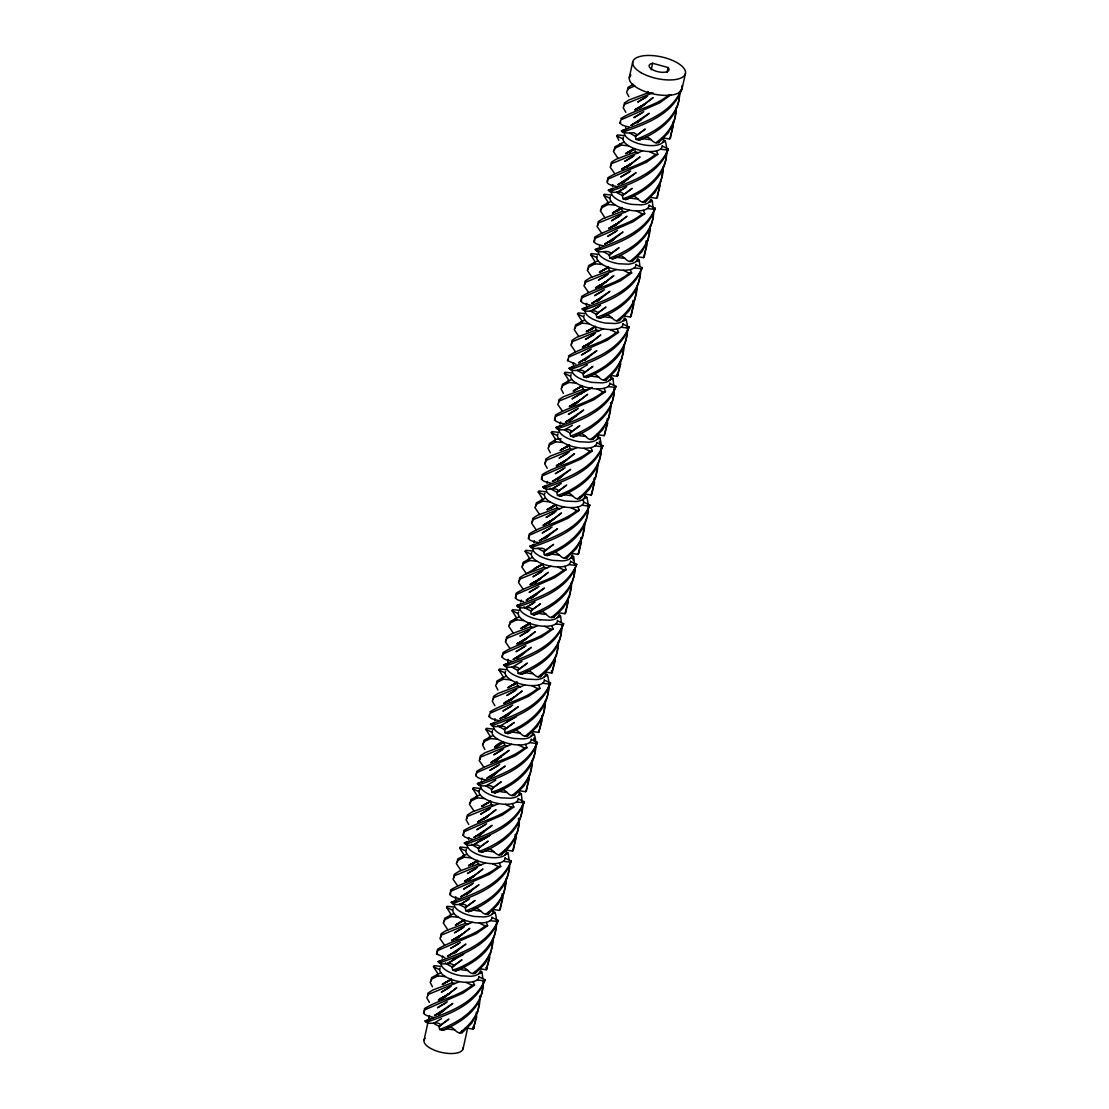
<?xml version="1.0" encoding="UTF-8"?>
<svg xmlns="http://www.w3.org/2000/svg" width="1109" height="1109" viewBox="0 0 1109 1109"><rect width="100%" height="100%" fill="white"/><g stroke="black" fill="none" stroke-linecap="round" stroke-linejoin="round"><path stroke-width="1.5" d="M424.373 1011.117L424.456 1008.608C439.441 999.264 458.156 996.839 472.143 985.291L474.527 985.069L473.183 981.784M459.778 898.72C457.615 897.943 448.812 896.945 450.517 893.674L450.642 889.917C465.628 880.574 484.342 878.148 498.329 866.614L500.713 866.392L499.369 863.107M472.476 839.236C470.313 838.598 461.857 837.461 463.617 834.342L463.742 830.586C478.728 821.228 497.442 818.816 511.415 807.269L513.8 807.047L512.469 803.762M523.49 601.577C521.341 600.995 514.16 599.706 515.99 596.975L516.101 593.218C531.1 583.875 549.801 581.449 563.788 569.901L566.172 569.693L564.841 566.394M538.336 542.675C536.174 541.899 527.371 540.901 529.076 537.629L529.201 533.873C544.186 524.529 562.901 522.103 576.888 510.556L579.272 510.348L577.928 507.063M542.218 477.036L542.287 474.541C557.286 465.184 575.987 462.758 589.974 451.224L592.358 451.003L591.028 447.717M555.304 417.705L555.387 415.196C570.373 405.852 589.087 403.426 603.074 391.879L605.459 391.671L604.114 388.372M590.709 305.308C588.546 304.531 579.744 303.533 581.449 300.276L581.573 296.519C596.559 287.162 615.273 284.736 629.26 273.202L631.645 272.98L630.3 269.695M603.407 245.824C601.244 245.186 592.788 244.049 594.549 240.93L594.66 237.174C609.659 227.83 628.359 225.404 642.347 213.857L644.731 213.635L643.4 210.35M607.635 181.585L607.76 177.828C622.745 168.485 641.459 166.059 655.447 154.511L657.817 154.303L656.486 151.018M427.714 995.563L427.991 993.109L432.676 990.06L452.292 982.713L455.05 983.475L459.154 981.659M440.661 937.452L441.091 933.778L445.776 930.728L465.378 923.367L468.137 924.13L472.254 922.328M453.761 878.12L454.177 874.433L458.863 871.383L478.478 864.036L481.237 864.798L485.34 862.982M466.847 818.775L467.277 815.087L471.963 812.038L491.564 804.69L494.323 805.453L498.44 803.637M479.947 759.429L480.363 755.756L485.049 752.706L504.664 745.345L507.423 746.107L511.526 744.305M493.186 698.864L493.463 696.41L498.149 693.361L517.751 686L520.509 686.762L524.626 684.96M506.134 640.752L506.55 637.065L511.235 634.015L530.851 626.668L533.609 627.431L537.713 625.615M519.22 581.407L519.65 577.72L524.335 574.684L543.937 567.323L546.695 568.085L550.813 566.283M532.32 522.062L532.736 518.388L537.421 515.338L557.037 507.977L559.795 508.74L563.899 506.938M545.406 462.73L545.836 459.043L550.521 455.993L570.123 448.646L572.882 449.408L576.999 447.592M558.645 402.165L558.922 399.697L563.608 396.648L583.223 389.301C588.532 392.6 601.674 380.539 580.27 394.139L590.002 388.427M571.592 344.04L572.022 340.366L576.708 337.316L596.309 329.955L599.068 330.718L603.185 328.916M584.693 284.708L585.108 281.021L589.794 277.971L609.409 270.624L612.168 271.386L616.271 269.57M597.779 225.363L598.208 221.675L602.894 218.625L622.496 211.278L625.254 212.041L629.371 210.239M610.879 166.017L611.295 162.344L615.98 159.294L635.596 151.933L638.354 152.695L642.458 150.893M624.104 105.452L624.395 102.998L629.08 99.949L648.682 92.602L653.104 92.99M482.651 986.539C482.027 1008.788 461.025 1022.789 442.339 1030.344L439.649 1029.485L438.928 1026.449L448.868 1019.143L439.067 1026.296M495.751 927.193C495.113 949.443 474.125 963.444 455.439 970.999L452.735 970.153L452.015 967.103L461.954 959.812L452.153 966.951M509.045 866.309C508.989 889.224 487.808 904.015 468.525 911.653L465.835 910.808L465.115 907.758L475.054 900.466L465.253 907.606M522.339 805.411C522.81 828.977 501.531 844.587 481.625 852.322L478.922 851.462L478.201 848.427L488.14 841.121L478.339 848.274M535.439 746.066C535.897 769.646 514.618 785.241 494.711 792.977L492.022 792.131L491.301 789.081L501.24 781.79L491.439 788.929M548.525 686.721C548.997 710.301 527.718 725.896 507.811 733.631L505.108 732.786L504.387 729.736L514.326 722.444L504.526 729.583M561.417 628.942C561.362 651.856 540.18 666.648 520.897 674.3L518.208 673.44L517.487 670.404L527.427 663.099L517.626 670.252M574.517 569.596C574.462 592.525 553.266 607.302 533.997 614.954L531.294 614.095L530.573 611.059L540.513 603.767L530.712 610.907M587.812 508.698C588.269 532.278 566.99 547.874 547.084 555.609L544.394 554.763L543.673 551.714L553.613 544.422L543.812 551.561M600.898 449.367C601.355 472.933 580.09 488.528 560.184 496.277L557.48 495.418L556.76 492.382L566.699 485.077L556.898 492.23M613.998 390.021C614.455 413.588 593.176 429.197 573.27 436.932L570.581 436.073L569.86 433.037L579.799 425.745L569.998 432.884M626.682 333.781C626.044 356.031 605.043 370.032 586.37 377.587L583.667 376.741L582.946 373.691L592.885 366.4L583.084 373.539M639.976 272.897C639.921 295.812 618.739 310.603 599.456 318.255L596.767 317.396L596.046 314.36L605.985 307.054L596.185 314.207M653.27 211.999C653.728 235.565 632.449 251.175 612.556 258.91L609.853 258.05L609.132 255.015L619.072 247.709L609.271 254.862M666.37 152.654C666.828 176.234 645.549 191.829 625.642 199.565L622.953 198.719L622.232 195.669L632.172 188.378L624.381 194.352L620.86 192.107L613.513 192.342L609.645 191.538L608.328 190.235L612.653 188.738M679.457 93.308C679.914 116.889 658.635 132.484 638.742 140.219L636.039 139.374L635.318 136.324L645.258 129.032L637.481 135.021L633.946 132.761L626.599 133.011L622.731 132.207L621.428 130.89L625.129 129.462M479.24 1002.688L477.799 1011.976L471.699 1023.205L462.134 1032.729C455.647 1034.655 454.233 1025.894 448.244 1026.962M492.576 941.804L490.885 952.645L484.785 963.873L475.234 973.397C468.747 975.31 467.333 966.549 461.344 967.616M505.912 880.92L503.985 893.299L497.886 904.528L488.32 914.052C482.346 915.937 480.724 908.257 475.678 908.465M532.098 762.23L530.171 774.623L524.072 785.837L514.507 795.375C508.019 797.288 506.605 788.527 500.616 789.594M544.699 705.989L543.258 715.277L537.158 726.506L527.607 736.029C521.119 737.942 519.705 729.195 513.717 730.263M558.035 645.105L556.358 655.932L550.258 667.161L540.693 676.684C534.205 678.611 532.791 669.85 526.803 670.917M571.371 584.207L569.444 596.6L563.344 607.815L553.793 617.339C547.305 619.266 545.891 610.505 539.903 611.572M584.471 524.876L582.544 537.255L576.444 548.484L566.879 558.007C560.392 559.92 558.978 551.173 552.989 552.227M597.557 465.53L595.63 477.91L589.531 489.138L579.979 498.662C573.492 500.589 572.078 491.828 566.089 492.895M610.657 406.185L608.73 418.578L602.631 429.793L593.065 439.316C586.578 441.243 585.164 432.482 579.175 433.55M623.508 348.392L621.816 359.233L615.717 370.461L606.166 379.985C599.678 381.898 598.25 373.137 592.275 374.204M636.843 287.508L634.916 299.887L628.817 311.116L619.252 320.64C613.277 322.525 611.655 314.845 606.609 315.053M649.929 228.163L648.003 240.556L641.903 251.771L632.352 261.294C626.377 263.193 624.741 255.514 619.695 255.708M663.03 168.831L661.103 181.211L655.003 192.439L645.438 201.963C638.95 203.876 637.536 195.115 631.548 196.182M676.116 109.486L674.189 121.865L668.089 133.094L658.538 142.617C652.563 144.503 650.928 136.823 645.882 137.031M466.03 1028.015L473.28 1029.083L476.08 1017.313M479.13 968.67L486.366 969.751L489.18 957.968M492.216 909.338L499.466 910.406L500.311 909.408L502.543 897.084L502.044 893.882M505.316 849.993L512.552 851.06L513.398 850.062L515.643 837.739L515.144 834.536M518.402 790.648L525.652 791.715L526.498 790.731L528.73 778.407M531.918 731.441L538.738 732.384L541.261 722.139M544.588 671.971L551.838 673.038L554.639 661.255M558.104 612.764L564.925 613.693L565.77 612.709L568.016 600.385M570.775 553.28L578.025 554.361L578.87 553.363L581.102 541.04L580.603 537.837M583.875 493.949L591.111 495.016L591.956 494.018L594.202 481.694M596.961 434.603L604.211 435.671L607.011 423.901M610.477 375.397L617.297 376.339L620.111 364.556M623.147 315.926L630.397 316.994L631.243 315.996L633.475 303.672L632.976 300.47M636.247 256.581L643.483 257.648L644.329 256.65L646.575 244.327L646.076 241.124M649.333 197.236L656.583 198.317L657.429 197.319L659.661 184.995M662.433 137.904L669.67 138.972L670.515 137.973L672.761 125.65M430.833 981.243L431.553 977.625L440.744 972.829M443.919 921.898L444.654 918.28L453.844 913.497M457.019 862.552L457.74 858.948L466.931 854.152M470.105 803.221L470.84 799.603L480.031 794.806M483.205 743.876L483.926 740.257L493.117 735.461M496.541 683.324L497.026 680.926L506.217 676.13M509.391 625.185L510.112 621.581L519.303 616.784M522.478 565.853L523.212 562.235L532.403 557.439M535.578 506.508L536.299 502.89L545.489 498.107M548.664 447.163L549.399 443.558L556.094 439.358L561.154 438.817M561.764 387.831L562.485 384.213L571.676 379.417M574.85 328.486L575.585 324.868L584.776 320.085M587.95 269.14L588.671 265.536L597.862 260.74M601.036 209.809L601.771 206.191L610.962 201.394M614.136 150.464L614.857 146.845L624.048 142.063M627.472 89.912L627.957 87.514L633.059 84.353M546.196 487.308L546.654 491.717A19.99 8.193 12.4 0 0 566.214 501.102L575.89 501.545A19.99 8.193 12.4 0 0 584.471 497.872L584.914 495.778M444.931 957.621L436.586 954.017L437.847 950.51L476.218 933.723L487.613 925.738L486.283 922.438M486.241 780.223C483.039 778.906 472.836 778.296 477.12 772.488L515.491 755.7L526.9 747.716L525.555 744.416M493.255 911.168L492.826 913.261A19.99 8.193 12.4 0 1 484.231 916.935L474.569 916.478A19.99 8.193 12.4 0 1 455.009 907.093L454.108 904.792M498.662 720.559C495.376 719.672 486.005 718.563 490.206 713.156L528.591 696.355L539.986 688.37L538.655 685.085M511.762 661.214C508.463 660.34 499.092 659.217 503.306 653.811L541.677 637.023L553.086 629.025L551.741 625.739M519.442 792.478L519.012 794.571A19.99 8.193 12.4 0 1 510.417 798.258L500.755 797.801A19.99 8.193 12.4 0 1 481.195 788.416L480.294 786.101M531.641 730.831A19.99 8.193 12.4 0 1 532.542 733.146L532.098 735.239A19.99 8.193 12.4 0 1 523.517 738.913L513.841 738.455A19.99 8.193 12.4 0 1 494.281 729.07L493.38 726.769M545.628 673.801L545.198 675.894A19.99 8.193 12.4 0 1 536.604 679.567L526.941 679.124A19.99 8.193 12.4 0 1 507.381 669.739L506.48 667.424M575.862 364.209L567.517 360.605L568.765 357.112L607.15 340.311L618.545 332.326L617.214 329.04M597.113 434.132A19.99 8.193 12.4 0 1 598.001 436.433L597.571 438.526A19.99 8.193 12.4 0 1 588.976 442.214L579.314 441.756A19.99 8.193 12.4 0 1 559.754 432.371L558.853 430.056M611.101 377.102L610.657 379.195A19.99 8.193 12.4 0 1 602.076 382.868L592.4 382.411A19.99 8.193 12.4 0 1 572.854 373.026L571.939 370.711M629.593 127.147C626.308 126.274 616.937 125.151 621.137 119.744L659.522 102.943L670.945 94.806M629.33 77.367L632.726 61.938M424.04 1040.2L429.28 1016.468M651.219 69.839L652.674 63.282L668.103 67.552L667.022 72.459M463.091 1048.74L467.624 1028.168M682.035 88.9L685.431 73.471M653.728 213.275C651.801 236.633 629.857 250.579 609.853 258.05M640.628 272.606C638.715 295.978 616.77 309.924 596.767 317.396M575.169 569.319C573.242 592.677 551.298 606.623 531.294 614.095M522.796 806.673C520.87 830.045 498.925 843.991 478.922 851.462M509.696 866.018C507.783 889.39 485.839 903.336 465.835 910.808M604.474 315.025L603.67 317.091L599.456 318.255M578.288 433.702L577.484 435.768L573.27 436.932M552.102 552.393L551.298 554.458L547.084 555.609M525.916 671.07L525.111 673.135L520.897 674.3M468.525 911.653L472.739 910.503L473.543 908.437M447.357 1027.114L446.553 1029.18L442.339 1030.344M658.801 141.702L658.538 142.617M645.507 201.81L645.701 201.048M632.615 260.379L632.352 261.294M619.321 320.501L619.487 319.032M606.429 379.07L606.166 379.985M567.143 557.092L566.879 558.007M514.77 794.446L514.507 795.375M487.53 848.939C493.519 847.872 494.933 856.633 501.42 854.706L501.642 853.098M475.304 973.245L475.456 971.775M669.67 138.972L673.052 126.897L672.706 122.115M656.583 198.317L659.952 186.243L659.73 183.054M643.483 257.648L646.866 245.588L646.519 240.805M630.397 316.994L633.766 304.92L633.544 301.731M617.297 376.339L620.68 364.265L620.458 361.077M604.211 435.671L607.58 423.61L607.247 418.828M591.111 495.016L594.493 482.956L594.147 478.159M578.025 554.361L581.393 542.287L581.171 539.099M564.925 613.693L568.307 601.632L568.085 598.444M551.838 673.038L555.207 660.978L554.985 657.789M538.738 732.384L542.121 720.309L541.788 715.527M525.652 791.715L529.021 779.655L528.799 776.466M512.552 851.06L515.935 839L515.602 834.218M499.466 910.406L502.834 898.332L502.613 895.143M486.366 969.751L489.748 957.677L489.526 954.489M473.28 1029.083L476.648 1017.022L476.316 1012.24M625.906 153.486L634.376 148.661L635.596 151.933M612.82 212.831L621.29 208.007L622.496 211.278M599.719 272.162L608.189 267.338L609.409 270.624M586.633 331.508L595.103 326.684L596.309 329.955M573.533 390.853L582.003 386.029L583.223 389.301M560.447 450.185L568.917 445.361L570.123 448.646M547.347 509.53L555.817 504.706L557.037 507.977M534.261 568.875L542.731 564.051L543.937 567.323M521.161 628.207L529.631 623.383L530.851 626.668M508.074 687.552L516.544 682.728L517.751 686M503.347 742.24C483.649 757.336 503.472 734.823 504.664 745.345M481.888 806.229L490.358 801.405L491.564 804.69M468.788 865.574L477.258 860.75L478.478 864.036M455.702 924.92L464.172 920.096L465.378 923.367M442.602 984.265L451.072 979.441L452.292 982.713M593.703 241.928L594.951 238.421L633.336 221.634L644.731 213.635M580.603 301.26L581.865 297.767L620.236 280.965L631.645 272.98M564.134 423.846C560.835 422.973 551.464 421.85 555.678 416.443L594.05 399.656L605.459 391.671M551.034 483.191C547.749 482.318 538.378 481.195 542.578 475.789L580.964 458.987L592.358 451.003M528.231 538.627L529.492 535.134L567.863 518.333L579.272 510.348M515.144 597.973L516.392 594.466L554.777 577.678L566.172 569.693M462.772 835.34L464.019 831.833L502.405 815.046L513.8 807.047M449.672 894.672L450.933 891.179L489.305 874.377L500.713 866.392M433.869 1017.591C430.666 1016.274 420.463 1015.664 424.747 1009.855L463.118 993.068L474.527 985.069M593.065 439.316L593.301 437.708M579.979 498.662L580.201 497.054M553.793 617.339L554.015 615.731M540.693 676.684L540.929 675.076M527.607 736.029L527.829 734.421M501.42 854.706L501.49 854.568C512.192 845.959 520.606 832.526 518.43 818.373M488.32 914.052L488.556 912.444M462.134 1032.729L462.19 1030.538M681.217 89.469L681.467 89.635C672.733 114.726 645.563 124.069 622.731 132.207M662.378 146.138L668.367 148.98C659.633 174.071 632.463 183.415 609.645 191.538M649.278 205.47L655.28 208.312C646.547 233.417 619.376 242.76 596.545 250.884L595.242 249.58L598.153 248.291M636.192 264.815L642.18 267.657C633.447 292.748 606.276 302.092 583.459 310.229L582.142 308.912L586.855 307.415M623.092 324.161L629.094 327.003C620.361 352.094 593.19 361.437 570.359 369.56L569.056 368.257L572.757 366.829M610.005 383.492L615.994 386.334C607.261 411.439 580.09 420.782 557.273 428.906L555.956 427.603L557.979 426.549M596.905 442.838L602.908 445.679C594.174 470.771 567.004 480.128 544.172 488.251L542.869 486.934L546.571 485.506M583.819 502.183L589.808 505.025C581.074 530.116 553.904 539.459 531.086 547.583L529.769 546.28L534.094 544.796M570.719 561.514L576.722 564.37C567.988 589.461 540.818 598.805 517.986 606.928L516.683 605.625L520.384 604.197M557.633 620.86L563.622 623.702C554.888 648.793 527.718 658.15 504.9 666.273L503.583 664.956L508.296 663.459M544.533 680.205L550.535 683.047C541.802 708.138 514.631 717.481 491.8 725.605L490.497 724.302L494.198 722.874M531.447 739.537L537.435 742.392C528.702 767.483 501.531 776.827 478.714 784.95L477.397 783.647L479.421 782.607M518.347 798.882L524.349 801.724C515.616 826.815 488.445 836.172 465.614 844.296L464.311 842.992L468.622 841.495M505.26 858.227L511.249 861.069C502.516 886.16 475.345 895.504 452.527 903.627L451.211 902.324L455.924 900.827M492.16 917.559L498.163 920.415C489.429 945.506 462.259 954.849 439.427 962.972L438.124 961.669L441.826 960.242M479.074 976.904L485.063 979.746C476.329 1004.851 449.159 1014.194 426.341 1022.318L425.024 1021.015L429.738 1019.504M630.508 75.564L630.134 76.798M618.836 140.372L616.798 135.977L617.408 134.91L624.575 135.7M608.009 202.129L603.712 195.323L604.322 194.255L611.489 195.045M621.428 130.89C644.232 122.392 670.973 113.908 681.467 89.635M594.909 261.461L590.612 254.654L591.222 253.587L598.389 254.377M608.328 190.235C631.146 181.724 657.873 173.254 668.367 148.98M581.823 320.806L577.526 313.999L578.136 312.932L584.873 313.597M595.242 249.58C618.046 241.069 644.786 232.599 655.28 208.312M568.723 380.151L564.426 373.345L565.036 372.277L571.773 372.943M582.142 308.912C604.959 300.414 631.686 291.93 642.18 267.657M555.637 439.497L551.339 432.676L551.949 431.623L559.116 432.399M569.056 368.257C591.859 359.746 618.6 351.276 629.094 327.003M542.537 498.828L538.239 492.022L538.849 490.954L546.016 491.744M555.956 427.603C578.773 419.091 605.5 410.621 615.994 386.334M529.45 558.174L525.153 551.367L525.763 550.3L532.93 551.09M542.869 486.934C565.673 478.436 592.414 469.953 602.908 445.679M516.35 617.519L512.053 610.699L512.663 609.645L519.4 610.31M529.769 546.28C552.587 537.768 579.314 529.298 589.808 505.025M503.264 676.85L498.967 670.044L499.577 668.977L506.314 669.642M516.683 605.625C539.487 597.113 566.228 588.643 576.722 564.37M490.164 736.196L485.867 729.389L486.477 728.322L493.644 729.112M503.583 664.956C526.401 656.459 553.128 647.989 563.622 623.702M477.078 795.541L472.781 788.735L473.391 787.667L480.557 788.457M490.497 724.302C513.301 715.79 540.041 707.32 550.535 683.047M463.978 854.873L459.681 848.066L460.29 846.999L467.457 847.789M477.397 783.647C500.214 775.136 526.941 766.666 537.435 742.392M450.892 914.218L446.594 907.412L447.204 906.344L453.941 907.01M464.311 842.992C487.114 834.481 513.855 826.011 524.349 801.724M437.792 973.563L433.494 966.757L434.104 965.689L440.841 966.355M451.211 902.324C474.028 893.812 500.755 885.342 511.249 861.069M438.124 961.669C460.928 953.158 487.669 944.688 498.163 920.415M425.024 1021.015C447.842 1012.503 474.569 1004.033 485.063 979.746M611.295 253.698C607.815 249.026 601.272 253.698 596.545 250.884M598.195 313.043C594.729 308.371 588.186 313.043 583.459 310.229M585.108 372.388C581.629 367.703 575.086 372.374 570.359 369.56M572.008 431.72C568.543 427.048 562 431.72 557.273 428.906M558.922 491.065C555.443 486.394 548.9 491.065 544.172 488.251M545.822 550.411C542.356 545.725 535.813 550.397 531.086 547.583M532.736 609.742C529.256 605.07 522.713 609.742 517.986 606.928M519.636 669.087C516.17 664.416 509.627 669.087 504.9 666.273M506.55 728.433C503.07 723.747 496.527 728.433 491.8 725.605M493.45 787.764C489.984 783.093 483.441 787.764 478.714 784.95M480.363 847.11C476.884 842.438 470.341 847.11 465.614 844.296M467.263 906.455C463.798 901.769 457.255 906.455 452.527 903.627M454.177 965.787C450.698 961.115 444.154 965.787 439.427 962.972M441.077 1025.132C437.611 1020.46 431.068 1025.132 426.341 1022.318M643.359 138.667L638.742 140.219M630.259 198.012L625.642 199.565M617.172 257.357L612.556 258.91M590.986 376.034L586.37 377.587M564.8 494.725L560.184 496.277M538.614 613.402L533.997 614.954M512.427 732.079L507.811 733.631M499.327 791.424L494.711 792.977M486.241 850.769L481.625 852.322M460.055 969.446L455.439 970.999M619.889 123.238L620.735 122.253M567.517 360.605L568.362 359.607M554.417 419.951L555.262 418.952M541.331 479.296L542.176 478.298M502.044 657.318L503.015 652.563C518 643.206 536.714 640.78 550.702 629.247L553.086 629.025M488.958 716.65L489.804 715.652M475.858 775.995L476.828 771.24C491.814 761.897 510.528 759.471 524.515 747.923L526.9 747.716M436.586 954.017L437.556 949.262C452.541 939.919 471.256 937.493 485.229 925.946L487.613 925.738M423.486 1013.363L424.331 1012.365M663.432 139.762L665.331 141.134L662.794 142.604M606.748 203.155L608.273 204.444L615.412 205.179M611.225 192.689L612.113 195.004A19.99 8.193 12.4 0 0 631.686 204.389L641.349 204.846A19.99 8.193 12.4 0 0 649.943 201.173C650.678 196.376 653.755 202.642 648.973 202.115M598.125 252.034L599.026 254.349A19.99 8.193 12.4 0 0 618.586 263.734L628.262 264.192A19.99 8.193 12.4 0 0 636.843 260.504C637.592 255.722 640.669 261.987 635.887 261.461M585.039 311.379L585.94 313.681A19.99 8.193 12.4 0 0 605.5 323.079L615.162 323.523A19.99 8.193 12.4 0 0 623.757 319.849C624.492 315.067 627.569 321.319 622.787 320.806M611.059 377.129L612.958 378.502L609.118 380.235M597.973 436.461L599.872 437.847L597.335 439.303M584.873 495.806L586.772 497.179L584.235 498.648M532.667 548.747L533.568 551.048A19.99 8.193 12.4 0 0 553.128 560.433L562.79 560.891A19.99 8.193 12.4 0 0 571.385 557.217C572.119 552.421 575.197 558.686 570.414 558.16M540.028 619.779L549.704 620.236A19.99 8.193 12.4 0 0 558.284 616.549C559.033 611.766 562.111 618.032 557.328 617.505M545.6 673.828L547.499 675.201L544.228 676.85M532.514 733.174L534.399 734.546L530.559 736.279M518.776 795.347L521.313 793.892L519.414 792.519M467.208 845.446A19.99 8.193 12.4 0 0 487.655 857.146A19.99 8.193 12.4 0 0 506.356 851.823L508.213 853.223L504.955 854.873M493.228 911.196L495.127 912.568L491.855 914.218M441.022 964.123L441.909 966.438A19.99 8.193 12.4 0 0 461.469 975.823L471.145 976.28A19.99 8.193 12.4 0 0 479.726 972.593C480.474 967.81 483.552 974.076 478.769 973.55M656.029 142.714C667.161 134.563 677.072 122.004 676.199 107.559M642.943 202.06C654.06 193.895 663.986 181.349 663.099 166.891M629.843 261.405C640.974 253.24 650.9 240.695 650.013 226.236M616.756 320.737C627.874 312.586 637.8 300.026 636.913 285.581M603.656 380.082C614.788 371.917 624.714 359.371 623.826 344.913M590.57 439.427C602.09 431.027 612.39 417.649 610.574 402.664M577.47 498.759C588.602 490.608 598.527 478.048 597.64 463.604M564.384 558.104C575.502 549.939 585.427 537.394 584.54 522.935M551.284 617.45C562.415 609.285 572.341 596.739 571.454 582.28M538.198 676.795C549.315 668.63 559.241 656.071 558.354 641.626M525.098 736.126C536.229 727.975 546.155 715.416 545.268 700.957M512.011 795.472C523.129 787.307 533.055 774.761 532.168 760.303M498.911 854.817C510.043 846.652 519.969 834.093 519.081 819.648M485.825 914.149C496.943 905.998 506.868 893.438 505.981 878.98M472.725 973.494C483.857 965.329 493.782 952.783 492.895 938.325M459.639 1032.839C471.159 1024.425 481.458 1011.061 479.642 996.076M637.578 122.42L641.459 119.204L636.982 122.836M621.886 183.9L628.373 178.535L623.882 182.181M611.392 241.097L615.273 237.88L609.673 242.427M597.002 301.509L602.187 297.226L597.696 300.858M585.205 359.787L589.087 356.571L584.609 360.203M569.513 421.268L576.001 415.903L572.632 418.634M557.716 479.532L562.901 475.248L557.3 479.795M544.63 538.877L549.814 534.593L545.323 538.225M532.833 597.141L544.464 588.033L526.789 599.914L536.631 594.091L532.639 597.266M517.141 658.635L522.325 654.338M505.344 716.899L510.528 712.616L504.928 717.163M490.954 777.312L497.442 771.947L492.951 775.593M480.46 834.509L484.342 831.293L478.741 835.839M466.071 894.921L471.256 890.638L466.764 894.27M454.274 953.186L458.156 949.969L453.678 953.615M438.582 1014.68L441.174 1012.531M641.39 106.769L645.355 103.539L639.657 108.127M626.987 167.196L632.255 162.871L628.845 165.629M615.204 225.46L619.169 222.216L614.608 225.889M599.47 286.954L606.068 281.561L602.658 284.306M590.335 343.055L592.982 340.893L587.285 345.481M574.614 404.563L579.882 400.238L573.048 405.742L587.687 394.291L577.997 401.652L569.929 406.324L579.799 400.404L569.652 406.421L577.886 401.805L569.264 406.615M562.831 462.827L566.796 459.583L561.099 464.172M548.428 523.24L553.696 518.929L550.286 521.674M535.328 582.585L540.61 578.26L534.912 582.849M520.925 642.998L535.314 631.645L525.624 639.02L517.556 643.677L527.427 637.772L517.279 643.774L525.514 639.172L516.891 643.969M510.459 700.181L514.424 696.951L508.726 701.526M496.056 760.608L509.128 750.336L491.37 762.368L501.24 756.449L494.489 761.786M484.273 818.872L488.237 815.628L483.676 819.301M468.553 880.366L475.137 874.973L471.727 877.718M456.769 938.63L462.051 934.305L456.353 938.893M442.366 999.043L448.951 993.65L444.404 997.324M629.441 152.64L633.461 149.382M550.882 508.698L554.902 505.427M531.114 598.486L536.714 593.925L526.11 600.191M526.04 626.28L530.06 623.022M520.26 656.001L523.628 653.27M441.701 1012.046L445.069 1009.315M496.763 759.956L501.323 756.283L490.705 762.659M629.219 152.751L633.835 149.063M621.899 207.466L617.283 211.167L621.844 207.605M569.527 444.834L566.061 447.606L569.471 444.972M517.154 682.201L513.689 684.974L517.099 682.34M637.384 122.544L649.209 113.312L631.257 125.275L639.325 120.715L630.855 125.456M611.198 241.221L623.022 231.989L605.07 243.952L613.138 239.405L604.668 244.146M599.428 299.499L609.922 291.334L591.97 303.298L600.052 298.737L591.568 303.478M585.011 359.898L596.836 350.68L578.884 362.643L586.952 358.082L578.482 362.823M557.508 479.642L570.65 469.357L552.698 481.32L560.766 476.759L552.296 481.5M547.07 536.867L557.55 528.702L539.598 540.665L547.68 536.104L539.196 540.845M520.883 655.544L531.363 647.379L513.412 659.342L521.493 654.795L513.01 659.522M505.136 717.01L518.277 706.724L500.325 718.687L508.393 714.127L499.923 718.868M493.366 775.288L505.177 766.056L487.225 778.019L495.307 773.472L486.823 778.213M478.949 835.687L492.091 825.401L474.139 837.364L482.207 832.817L473.737 837.558M468.511 892.911L478.991 884.746L461.039 896.71L469.121 892.149L460.637 896.89M454.08 953.31L465.905 944.078L447.953 956.041L456.021 951.494L447.551 956.235M442.325 1011.602L452.805 1003.423L434.853 1015.387L442.935 1010.84L434.451 1015.581M641.21 106.908L653.146 97.578L643.456 104.939L635.402 109.611L645.272 103.691L635.124 109.708L643.345 105.105L634.736 109.902M626.765 167.307L640.059 156.923L630.369 164.284L622.301 168.956L632.172 163.037L622.024 169.053L630.259 164.451L621.636 169.247M615.024 225.584L626.959 216.269L617.269 223.63L609.215 228.302L619.085 222.382L608.938 228.385L617.159 223.782L608.55 228.593M599.234 287.065L613.873 275.6L604.183 282.961L596.115 287.633L605.985 281.728L595.838 287.73L604.072 283.128L595.45 287.924M587.493 345.329L600.773 334.946L591.083 342.307L583.029 346.978L592.899 341.059L582.752 347.075L590.972 342.473L582.364 347.269M562.651 462.952L574.587 453.623L564.911 460.984L556.843 465.655L566.713 459.75L556.566 465.752L564.786 461.15L556.177 465.946M548.22 523.365L552.268 520.149M535.12 582.696L548.401 572.313L538.724 579.674L530.657 584.346L540.527 578.427L530.379 584.443L538.6 579.827L529.991 584.637M510.279 700.32L522.214 690.99L512.538 698.351L504.47 703.023L514.34 697.104L504.193 703.12L512.413 698.518L503.805 703.314M484.092 818.996L496.028 809.667L486.352 817.042L478.284 821.7L488.154 815.794L478.007 821.797L486.227 817.194L477.619 821.991M468.303 880.477L471.006 878.342M456.561 938.741L469.842 928.358L460.166 935.719L452.098 940.39L461.968 934.471L451.82 940.487L460.041 935.885L451.432 940.682M446.165 995.951L456.756 987.703L447.066 995.064L438.998 999.722L448.868 993.816L438.72 999.819L446.955 995.217L438.332 1000.013M591.083 329.886L594.507 327.197M524.474 627.486L529.048 623.896M553.613 519.081L561.501 512.968L551.811 520.329L543.743 525.001L553.613 519.081L543.465 525.098L551.7 520.495L543.077 525.292M475.054 875.126L482.942 869.012L473.252 876.373L465.184 881.045L475.054 875.126L464.907 881.142L473.141 876.54L464.519 881.336M628.276 178.701L636.109 172.657L618.157 184.607L626.238 180.06L617.755 184.801M575.904 416.069L583.736 410.011L565.784 421.974L573.866 417.428L565.382 422.169M484.494 837.933L472.85 845.308L490.303 835.063M657.817 154.303L646.422 162.288L608.051 179.09C603.767 184.884 613.97 185.494 617.172 186.811M620.846 118.497C635.831 109.139 654.546 106.714 668.533 95.18L670.917 94.958M568.473 355.85C583.473 346.507 602.173 344.081 616.16 332.534L618.545 332.326M489.915 711.895C504.914 702.552 523.614 700.126 537.602 688.592L539.986 688.37M647.642 96.026L637.703 102.07L645.979 97.329M634.556 155.371L624.617 161.415L632.892 156.674M621.456 214.702L611.516 220.76L619.792 216.005M608.37 274.048L598.43 280.092L606.706 275.351M595.27 333.393L585.33 339.437L593.606 334.696M569.083 452.07L559.158 458.128L567.42 453.373M555.997 511.415L546.058 517.459L554.334 512.718M526.997 573.27L542.62 564.218M542.897 570.747L532.972 576.805L541.234 572.05M529.811 630.092L519.871 636.15L528.147 631.395M516.711 689.438L506.785 695.482L515.047 690.741M503.625 748.783L493.685 754.827L501.961 750.072M490.525 808.114L480.599 814.172L488.861 809.418M477.438 867.46L467.499 873.504L475.775 868.763M464.338 926.805L454.413 932.849L462.675 928.094M451.252 986.137L441.313 992.195L449.589 987.44M633.253 149.091L626.169 153.389L634.376 148.661M621.567 207.577L613.083 212.72L621.29 208.007M608.481 266.909L599.983 272.065L608.189 267.338M595.381 326.254L586.897 331.411L595.103 326.684M582.294 385.599L573.797 390.742L582.003 386.029M569.194 444.931L560.71 450.088L568.917 445.361M554.694 505.136L547.61 509.433L555.817 504.706M543.008 563.622L534.524 568.765L542.731 564.051M529.922 622.953L521.424 628.11L529.631 623.383M516.822 682.298L508.338 687.455L516.544 682.728M502.322 742.503L495.238 746.787L503.444 742.073M490.635 800.989L482.152 806.132L490.358 801.405M477.549 860.321L469.052 865.477L477.258 860.75M464.449 919.666L455.965 924.823L464.172 920.096M451.363 979.011L442.865 984.154L451.072 979.441M643.733 111.69L633.835 117.651L641.972 112.952M630.647 171.036L620.735 176.983L628.872 172.297M617.547 230.381L607.649 236.328L615.786 231.642M604.46 289.712L594.549 295.673L602.686 290.974M591.36 349.058L581.463 355.019L589.6 350.319M578.274 408.403L568.362 414.35L576.5 409.665M565.174 467.735L555.276 473.695L563.414 468.996M552.088 527.08L542.176 533.041L550.314 528.341M538.988 586.425L529.09 592.372L537.227 587.687M525.902 645.757L515.99 651.718L524.127 647.018M512.802 705.102L502.904 711.063L511.041 706.364M499.715 764.448L489.804 770.395L497.941 765.709M486.615 823.779L476.718 829.74L484.855 825.041M473.529 883.124L463.617 889.085L471.755 884.386M460.429 942.47L450.531 948.417L458.669 943.731M447.343 1001.815L437.431 1007.762L445.568 1003.063M626.737 186.7L616.867 192.564L624.866 187.92M600.551 305.377L590.681 311.241L598.68 306.597M577.595 370.586L587.465 364.722M561.279 483.399L551.409 489.263L559.407 484.619M535.092 602.09L525.222 607.94L533.221 603.31M512.122 667.285L521.992 661.421M485.936 785.962L495.806 780.112M469.62 898.789L459.75 904.653L467.748 900.009M456.534 958.134L446.664 963.998L454.662 959.354M516.489 716.386L506.758 722.084L516.378 716.539M488.917 835.881L480.571 840.761L488.819 836.02M564.495 429.918L572.494 425.274M499.036 726.631L507.035 721.987M433.577 1023.33L441.562 1018.686M625.545 153.694L634.279 148.828M612.445 213.025L621.179 208.159M599.359 272.37L608.092 267.505M586.259 331.716L594.992 326.85M573.173 391.047L581.906 386.182M560.073 450.393L568.806 445.527M546.987 509.738L555.72 504.872M520.8 628.415L529.534 623.549M507.7 687.76L516.434 682.894M481.514 806.437L490.247 801.571M468.428 865.782L477.161 860.917M455.328 925.128L464.061 920.262M442.241 984.459L450.975 979.594M463.742 954.156L453.068 959.701L463.257 954.447M634.819 85.85L628.401 88.775L626.543 92.172L628.858 96.663M628.512 145.847L621.359 145.113L615.315 148.121L613.443 151.503L618.115 158.462M608.273 204.444L602.215 207.466L600.357 210.849L605.015 217.808M602.326 264.524L595.173 263.79L589.129 266.812L587.257 270.194L591.929 277.153M589.226 323.87L582.086 323.135L576.028 326.143L574.171 329.525L578.829 336.498M576.139 383.201L568.986 382.466L562.942 385.488L561.071 388.871L563.4 393.362M563.039 442.546L555.9 441.812L549.856 444.834L547.985 448.216L550.3 452.708M549.953 501.892L542.8 501.157L536.756 504.165L534.885 507.548L539.556 514.521M536.853 561.223L529.714 560.502L523.67 563.511L521.798 566.893L526.456 573.852M523.767 620.569L516.614 619.834L510.57 622.856L508.698 626.238L513.37 633.197M510.667 679.914L503.528 679.179L497.484 682.187L495.612 685.57L497.927 690.075M497.581 739.246L490.428 738.525L484.383 741.533L482.512 744.915L484.841 749.407M484.481 798.591L477.341 797.856L471.297 800.878L469.426 804.261L474.084 811.22M471.394 857.936L464.241 857.202L458.197 860.21L456.326 863.606L460.997 870.565M458.294 917.282L451.155 916.547L445.111 919.555L443.24 922.938L447.897 929.896M445.208 976.613L438.055 975.878L432.011 978.9L430.14 982.283L432.468 986.774M636.039 139.374C656.667 131.777 680.815 116.126 679.54 91.395M622.953 198.719C646.977 190.9 673.371 169.317 665.331 141.134M583.667 376.741C607.704 368.923 634.085 347.339 626.058 319.156M570.581 436.073C591.208 428.49 615.356 412.839 614.081 388.095M557.48 495.418C581.518 487.6 607.898 466.016 599.872 437.847M544.394 554.763C568.418 546.945 594.812 525.361 586.772 497.179M518.208 673.44C538.835 665.857 562.984 650.193 561.708 625.462M505.108 732.786C529.145 724.967 555.526 703.383 547.499 675.201M492.022 792.131C516.045 784.313 542.44 762.715 534.399 734.546M452.735 970.153C476.773 962.335 503.153 940.751 495.127 912.568M439.649 1029.485C460.277 1021.902 484.425 1006.251 483.15 981.507M651.44 93.364L624.769 104.26L623.203 107.698L625.809 112.3M638.354 152.695L611.669 163.605L610.102 167.043L614.733 173.739M625.254 212.041L598.583 222.937L597.016 226.388L601.646 233.084M612.168 271.386L585.483 282.282L583.916 285.72L588.546 292.429M599.068 330.718L572.396 341.627L570.83 345.065L575.46 351.761M585.982 390.063L559.296 400.973L557.73 404.411L562.36 411.106M572.882 449.408L546.21 460.304L544.644 463.742L547.25 468.345M559.795 508.74L533.11 519.65L531.544 523.088L536.174 529.783M546.695 568.085L520.024 578.995L518.457 582.433L523.088 589.129M533.609 627.431L506.924 638.327L505.357 641.764L509.988 648.474M520.509 686.762L493.838 697.672L492.271 701.11L494.877 705.712M507.423 746.107L480.738 757.017L479.171 760.455L483.801 767.151M494.323 805.453L467.651 816.349L466.085 819.801L468.691 824.389M481.237 864.798L454.551 875.694L452.985 879.132L457.615 885.828M468.137 924.13L441.465 935.039L439.899 938.477L444.529 945.173M455.05 983.475L428.365 994.371L426.799 997.823L429.419 1002.411M558.881 426.313L560.669 426.092M480.322 782.358L481.722 782.15M667.757 150.048L660.59 149.258M654.67 209.379L647.504 208.589M641.57 268.725L634.403 267.934M628.484 328.07L621.317 327.28M615.384 387.401L608.217 386.611M602.298 446.747L595.131 445.957M589.198 506.092L582.031 505.302M576.112 565.424L568.945 564.647M563.012 624.769L555.845 623.979M549.925 684.114L542.758 683.324M536.825 743.46L529.658 742.67M523.739 802.791L516.572 802.001M510.639 862.137L503.472 861.346M497.553 921.482L490.386 920.692M484.453 980.813L477.286 980.023M622.801 138.819L616.798 135.977M609.7 198.164L603.712 195.323M596.614 257.51L590.612 254.654M583.514 316.841L577.526 313.999M570.428 376.187L564.426 373.345M557.328 435.532L551.339 432.676M544.242 494.864L538.239 492.022M531.142 554.209L525.153 551.367M518.055 613.554L512.053 610.699M504.955 672.886L498.967 670.044M491.869 732.231L485.867 729.389M478.769 791.576L472.781 788.735M465.683 850.908L459.681 848.066M452.583 910.253L446.594 907.412M439.497 969.599L433.494 966.757M655.447 154.511L649.514 151.642M642.347 213.857L636.427 210.987M629.26 273.202L623.327 270.319M616.16 332.534L610.241 329.664M603.074 391.879L597.141 389.009M589.974 451.224L584.055 448.341M576.888 510.556L570.955 507.686M563.788 569.901L557.869 567.032M550.702 629.247L544.769 626.363M537.602 688.592L531.682 685.709M524.515 747.923L518.582 745.054M511.415 807.269L505.496 804.399M498.329 866.614L492.396 863.731M485.229 925.946L479.31 923.076M472.143 985.291L466.21 982.422M616.729 374.315L618.143 375.341M551.27 671.028L552.684 672.04M485.797 967.727L487.211 968.753M472.711 1027.073L474.125 1028.085M632.934 84.478L634.459 85.767M619.834 143.81L621.359 145.113M593.648 262.5L595.173 263.79M580.562 321.846L582.086 323.135M567.461 381.177L568.986 382.466M554.375 440.523L555.9 441.812M541.275 499.868L542.8 501.157M528.189 559.199L529.714 560.502M515.089 618.545L516.614 619.834M502.003 677.89L503.528 679.179M488.903 737.222L490.428 738.525M475.816 796.567L477.341 797.856M462.716 855.912L464.241 857.202M449.63 915.244L451.155 916.547M436.53 974.589L438.055 975.878M648.682 92.602L647.836 91.534M519.567 608.079L520.468 610.394A19.99 8.193 12.4 0 0 540.028 619.779M599.304 441.354L599.941 444.557M572.161 555.235L573.117 560.031M533.831 738.053L534.483 741.256M652.244 200.479L653.173 208.478M639.144 259.825L639.893 266.215M612.958 378.502L613.707 384.892M573.686 556.524L574.614 564.523M560.586 615.869L561.334 622.26M521.313 793.892L522.242 801.876M508.213 853.223L508.962 859.627M482.027 971.914L482.775 978.304M505.052 857.756A19.99 8.193 12.4 0 1 483.787 862.594A19.99 8.193 12.4 0 1 466.334 849.286M478.866 976.447A19.99 8.193 12.4 0 1 457.601 981.271A19.99 8.193 12.4 0 1 440.148 967.963M467.818 970.43A19.99 8.193 12.4 0 1 458.946 969.1M452.874 967.159A19.99 8.193 12.4 0 1 445.388 962.875M442.325 958.19A19.99 8.193 12.4 0 1 442.768 956.097M480.918 911.085A19.99 8.193 12.4 0 1 473.307 910.059M465.974 907.814A19.99 8.193 12.4 0 1 459.459 904.306M456.312 901.16A19.99 8.193 12.4 0 1 455.854 896.765M491.952 917.101A19.99 8.193 12.4 0 1 470.687 921.926A19.99 8.193 12.4 0 1 453.234 908.631M520.19 733.063A19.99 8.193 12.4 0 1 511.318 731.746M505.247 729.791A19.99 8.193 12.4 0 1 497.761 725.508M494.697 720.836A19.99 8.193 12.4 0 1 495.141 718.743M544.325 679.734A19.99 8.193 12.4 0 1 523.06 684.558A19.99 8.193 12.4 0 1 505.607 671.264M507.104 792.408A19.99 8.193 12.4 0 1 499.494 791.382M492.16 789.137A19.99 8.193 12.4 0 1 485.645 785.629M481.597 780.168A19.99 8.193 12.4 0 1 482.041 778.074M518.139 798.411A19.99 8.193 12.4 0 1 494.351 802.625A19.99 8.193 12.4 0 1 481.167 788.208M494.004 851.74A19.99 8.193 12.4 0 1 485.132 850.423M479.06 848.468A19.99 8.193 12.4 0 1 471.575 844.199M468.511 839.513A19.99 8.193 12.4 0 1 468.955 837.42M533.29 673.717A19.99 8.193 12.4 0 1 525.68 672.692M518.347 670.446A19.99 8.193 12.4 0 1 511.831 666.939M508.684 663.806A19.99 8.193 12.4 0 1 508.227 659.398M531.239 739.079A19.99 8.193 12.4 0 1 509.974 743.903A19.99 8.193 12.4 0 1 492.521 730.609M557.411 620.388A19.99 8.193 12.4 0 1 536.16 625.226A19.99 8.193 12.4 0 1 518.707 611.918M582.71 499.397A19.99 8.193 12.4 0 1 564.911 507.035A19.99 8.193 12.4 0 1 544.893 493.242M585.663 436.35A19.99 8.193 12.4 0 1 576.777 435.033M570.719 433.092A19.99 8.193 12.4 0 1 564.204 429.585M560.156 424.123A19.99 8.193 12.4 0 1 560.599 422.03M546.377 614.386A19.99 8.193 12.4 0 1 537.505 613.055M531.433 611.114A19.99 8.193 12.4 0 1 523.947 606.831M520.883 602.145A19.99 8.193 12.4 0 1 521.327 600.052M570.511 561.057A19.99 8.193 12.4 0 1 549.246 565.881A19.99 8.193 12.4 0 1 531.793 552.587M559.477 555.041A19.99 8.193 12.4 0 1 551.866 554.015M544.533 551.769A19.99 8.193 12.4 0 1 538.017 548.262M533.97 542.8A19.99 8.193 12.4 0 1 534.413 540.707M596.697 442.366A19.99 8.193 12.4 0 1 575.432 447.204A19.99 8.193 12.4 0 1 557.979 433.896M572.563 495.695A19.99 8.193 12.4 0 1 563.691 494.378M557.619 492.424A19.99 8.193 12.4 0 1 550.133 488.14M547.07 483.469A19.99 8.193 12.4 0 1 547.513 481.375M609.784 383.035A19.99 8.193 12.4 0 1 588.532 387.859A19.99 8.193 12.4 0 1 571.08 374.565M611.849 317.673A19.99 8.193 12.4 0 1 604.239 316.647M596.905 314.401A19.99 8.193 12.4 0 1 590.39 310.894M587.243 307.748A19.99 8.193 12.4 0 1 586.786 303.353M622.884 323.689A19.99 8.193 12.4 0 1 601.619 328.514A19.99 8.193 12.4 0 1 584.166 315.219M598.749 377.018A19.99 8.193 12.4 0 1 589.877 375.688M583.805 373.747A19.99 8.193 12.4 0 1 577.304 370.24M574.143 367.093A19.99 8.193 12.4 0 1 573.7 362.685M635.97 264.344A19.99 8.193 12.4 0 1 614.719 269.182A19.99 8.193 12.4 0 1 597.266 255.874M624.935 258.328A19.99 8.193 12.4 0 1 616.063 257.011M609.992 255.07A19.99 8.193 12.4 0 1 603.49 251.563M600.329 248.416A19.99 8.193 12.4 0 1 599.442 246.101M649.07 205.013A19.99 8.193 12.4 0 1 627.805 209.837A19.99 8.193 12.4 0 1 610.352 196.529M668.103 67.552A10.161 4.159 12.4 0 1 664.069 72.293A10.161 4.159 12.4 0 1 650.928 68.661A10.161 4.159 12.4 0 1 652.674 63.282M681.73 85.906A26.976 11.062 12.4 0 1 653.409 93.96A26.976 11.062 12.4 0 1 630.813 74.76M662.156 145.667A19.99 8.193 12.4 0 1 640.905 150.491A19.99 8.193 12.4 0 1 623.452 137.197M663.473 139.734A19.99 8.193 12.4 0 1 642.208 144.558A19.99 8.193 12.4 0 1 624.755 131.264M463.146 1047.658A19.99 8.193 12.4 0 1 440.606 1052.191A19.99 8.193 12.4 0 1 425.135 1038.274M466.196 1027.752A19.99 8.193 12.4 0 1 464.865 1028.445M454.718 1029.776A19.99 8.193 12.4 0 1 447.121 1028.75M439.774 1026.504A19.99 8.193 12.4 0 1 433.813 1023.385M429.502 1018.686A19.99 8.193 12.4 0 1 429.668 1015.456M638.022 198.996A19.99 8.193 12.4 0 1 630.425 197.97M623.092 195.725A19.99 8.193 12.4 0 1 616.576 192.217M612.528 186.756A19.99 8.193 12.4 0 1 612.972 184.662M651.122 139.651A19.99 8.193 12.4 0 1 642.25 138.334M636.178 136.379A19.99 8.193 12.4 0 1 629.676 132.872M626.516 129.725A19.99 8.193 12.4 0 1 625.628 127.424M476.718 861.152L472.101 864.854L476.676 861.263M582.183 392.725L572.244 398.783L582.183 392.725M641.238 72.778A26.976 11.062 12.4 0 0 684.918 74.844A26.976 11.062 12.4 0 0 651.094 55.505A26.976 11.062 12.4 0 0 641.238 72.778"/></g></svg>
